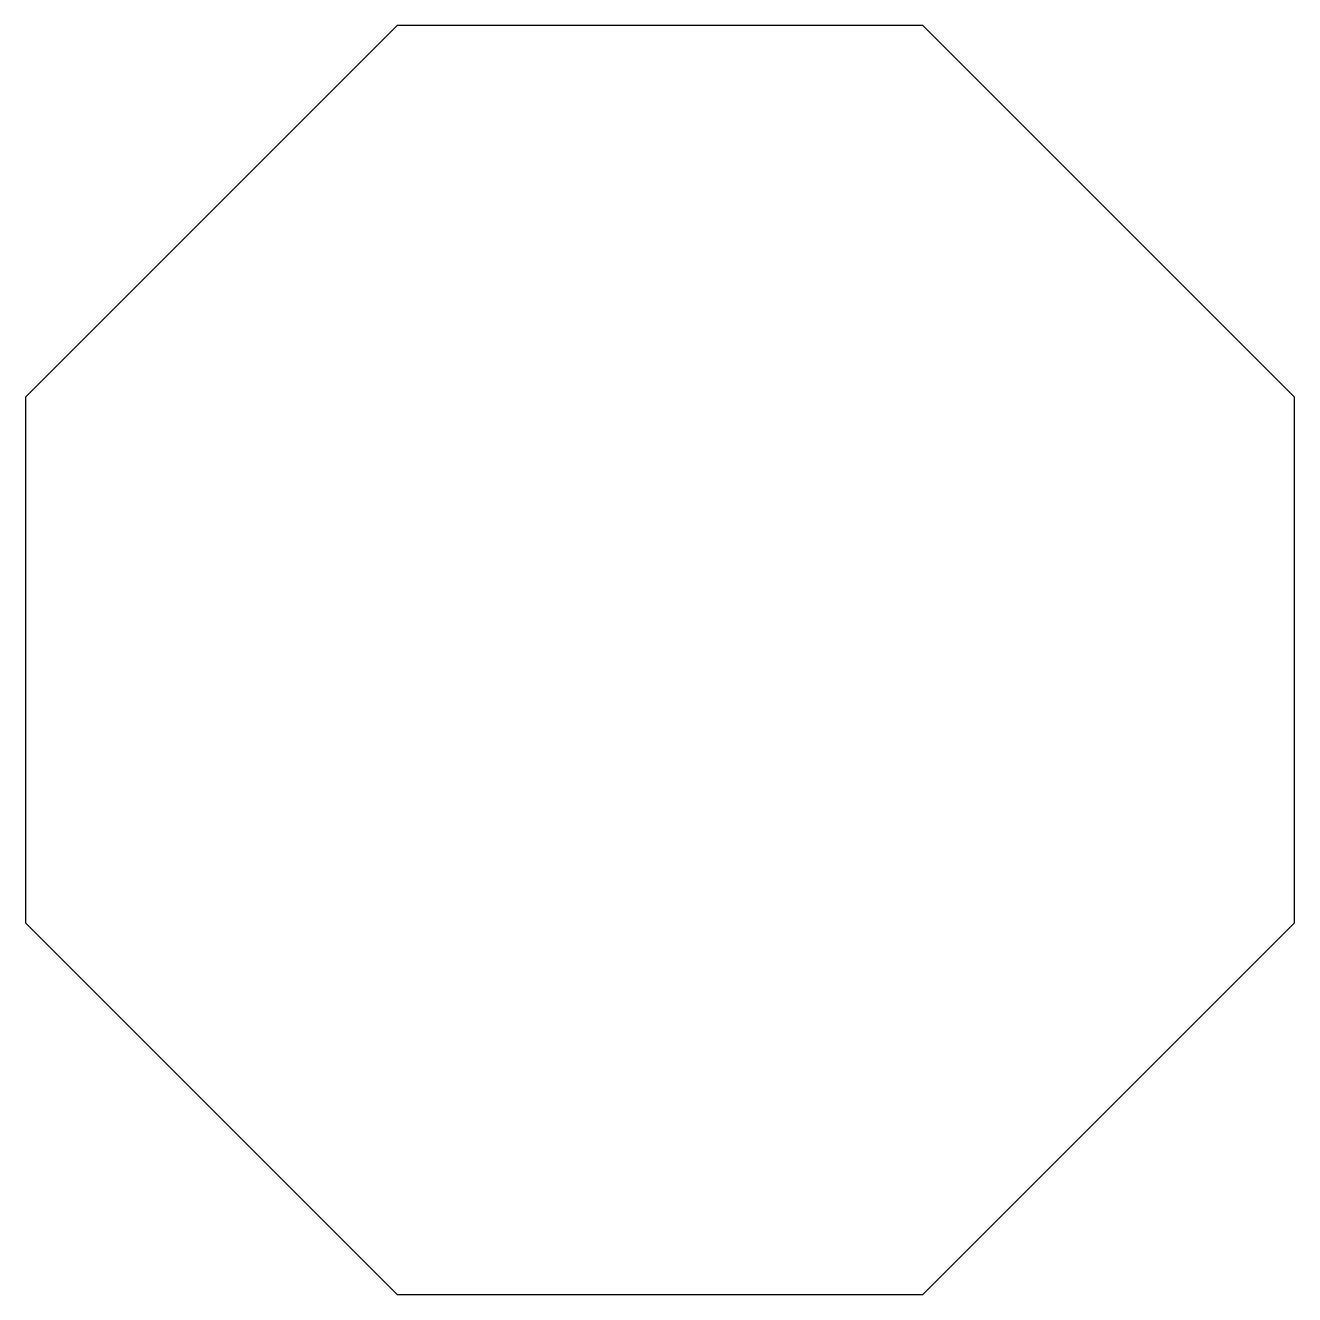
# Model space of a CAD drawing. Header units: millimetres. Extents: x -145 to -15, y -130 to 0.
import ezdxf

# ---------------------------------------------------------------- set-up
doc = ezdxf.new("R2010")
doc.units = ezdxf.units.MM
doc.layers.get('0').update_dxf_attribs({"linetype": 'CONTINUOUS'})

msp = doc.modelspace()

# ---------------------------------------------------------------- linework, layer by layer
msp.add_lwpolyline([(-53.07, -130), (-15, -91.93), (-15, -38.07), (-53.07, 0), (-106.93, 0), (-145, -38.07), (-145, -91.93), (-106.93, -130)], close=True)

doc.saveas('drawing.dxf')
